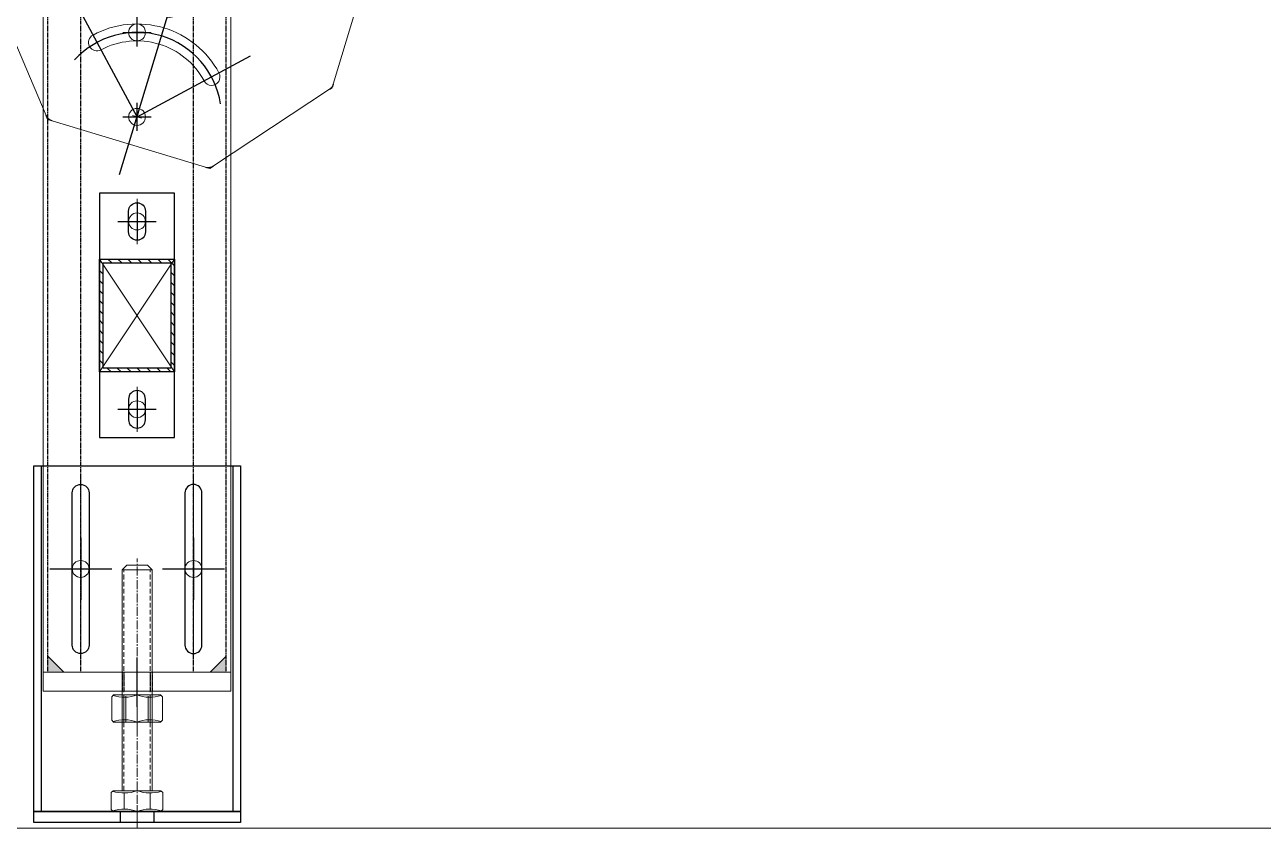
# Model space of a CAD drawing. Header units: millimetres. Extents: x 845401 to 948039, y 511594 to 550263.
# Drawn here: x 908958 to 909618, y 544184 to 544612 of the extents above; entities that cross this region are included whole.
import ezdxf

# ---------------------------------------------------------------- set-up
doc = ezdxf.new("R2010")
doc.units = ezdxf.units.MM
for name, pattern in [('ACAD_ISO02W100', [15, 12, -3]), ('CENTER', [0]), ('CENTER2', [28.575, 19.05, -3.175, 3.175, -3.175]), ('DASHED', [0.75, 0.5, -0.25]), ('HIDDEN', [0.375, 0.25, -0.125])]:
    doc.linetypes.add(name, pattern=pattern)
for name, color, linetype in [('2细线层', 4, 'Continuous'), ('3中心线层', 1, 'CENTER'), ('4虚线层', 6, 'DASHED'), ('5剖面线层', 2, 'Continuous'), ('虚线', 4, 'ACAD_ISO02W100')]:
    doc.layers.add(name, color=color, linetype=linetype)
for name, color, linetype, lineweight in [('A-剖-0.10mm.......SECT-L01', 255, 'Continuous', 18), ('中心线', 1, 'CENTER', 9), ('剖面线', 6, 'Continuous', 15), ('粗实线', 7, 'Continuous', 30), ('细实线', 2, 'Continuous', 18)]:
    doc.layers.add(name, color=color, linetype=linetype, lineweight=lineweight)

# ---------------------------------------------------------------- blocks, each defined once
blk = doc.blocks.new('A$C36980DBC')
for p, q in [((0, 127.1), (190, 127.1)), ((0, 78.91), (0, 127.1)), ((190, 78.91), (190, 127.1)), ((0, 123.1), (190, 123.1)), ((95, 89.6), (95, 94.6)), ((92.5, 92.1), (97.5, 92.1)), ((1.16, 75.71), (48.5, 18.9)), ((188.84, 75.71), (141.5, 18.9)), ((95, 29.6), (95, 34.6)), ((92.5, 32.1), (97.5, 32.1)), ((137.66, 17.1), (52.34, 17.1))]:
    blk.add_line(p, q)
for centre in [(95, 92.1), (95, 32.1)]:
    blk.add_circle(centre, 4.5)
for centre, radius, start, end in [((95, 32.1), 49.5, 45, 135), ((5, 78.91), 5, 180, 219.80557), ((95, 32.1), 40.5, 45, 135), ((185, 78.91), 5, 320.19443, 0), ((63.18, 63.92), 4.5, 135, 315), ((126.82, 63.92), 4.5, 225, 45), ((52.34, 22.1), 5, 219.80557, 270), ((137.66, 22.1), 5, 270, 320.19443)]:
    blk.add_arc(centre, radius, start, end)
at = {"layer": '2细线层'}
for p, q in [((0, 78.91), (0, 77.1)), ((1.16, 75.71), (0, 77.1)), ((188.84, 75.71), (190, 77.1)), ((190, 78.91), (190, 77.1)), ((50, 17.1), (48.5, 18.9)), ((52.34, 17.1), (50, 17.1)), ((137.66, 17.1), (140, 17.1)), ((140, 17.1), (141.5, 18.9))]:
    blk.add_line(p, q, dxfattribs=at)
at = {"layer": '3中心线层'}
for p, q in [((95, 0), (95, 144.32)), ((170, 110.99), (170, 138.46)), ((20, 109.92), (20, 136.84)), ((95, 32.1), (46.54, 80.56)), ((95, 32.1), (143.46, 80.56))]:
    blk.add_line(p, q, dxfattribs=at)
blk.add_arc((95, 32.1), 45, 25.70181, 154.29819, dxfattribs=at)
blk = doc.blocks.new('A$C2E170EB7')
at = {"layer": '中心线'}
for p, q in [((25, 186), (25, 90)), ((85, 186), (85, 90)), ((17.5, 138), (32.5, 138)), ((92.5, 138), (77.5, 138)), ((55, 12), (55, 0))]:
    blk.add_line(p, q, dxfattribs=at)
at = {"layer": '粗实线'}
for p, q in [((4, 193), (4, 9)), ((106, 193), (106, 9))]:
    blk.add_line(p, q, dxfattribs=at)
for points in [[(0, 193), (110, 193), (110, 9), (0, 9)], [(0, 9), (110, 9), (110, 3), (0, 3)]]:
    blk.add_lwpolyline(points, close=True, dxfattribs=at)
for points in [[(25, 183), (25, 183, -0.414214), (29.5, 178.5), (29.5, 97.5, -0.414214), (25, 93), (25, 93, -0.414214), (20.5, 97.5), (20.5, 178.5, -0.414214)], [(85, 183), (85, 183, 0.414214), (80.5, 178.5), (80.5, 97.5, 0.414214), (85, 93), (85, 93, 0.414214), (89.5, 97.5), (89.5, 178.5, 0.414214)]]:
    blk.add_lwpolyline(points, format="xyb", close=True, dxfattribs=at)
at = {"layer": '虚线', "ltscale": 0.5}
for p, q in [((46, 9), (46, 3)), ((64, 9), (64, 3))]:
    blk.add_line(p, q, dxfattribs=at)
blk = doc.blocks.new('ew323')
at = {"color": 2, "linetype": 'HIDDEN', "ltscale": 10}
for p, q in [((-1.46, 60.5), (-1.46, 46)), ((10.54, 60.5), (10.54, 46))]:
    blk.add_line(p, q, dxfattribs=at)
at = {"color": 1, "linetype": 'CENTER2', "ltscale": 0.25}
blk.add_line((4.54, 63.3), (4.54, 41.92), dxfattribs=at)
at = {"color": 2}
for p, q in [((-1.46, 47.25), (-1.46, 59.24)), ((10.54, 47.25), (10.54, 59.24))]:
    blk.add_line(p, q, dxfattribs=at)
blk.add_lwpolyline([(-7.96, 60.5), (17.04, 60.5), (18.04, 59.5), (18.04, 47), (17.04, 46), (-7.96, 46), (-8.96, 47), (-8.96, 59.5)], close=True, dxfattribs=at)
blk.add_lwpolyline([(-2.46, 46), (-2.46, 60.5), (11.54, 60.5), (11.54, 46)], dxfattribs=at)
for centre, start, end in [((-2.26, 78.34), 251.72079, 290.86753), ((11.34, 78.34), 249.13247, 288.27921), ((-2.26, 28.16), 69.13247, 108.27921), ((11.34, 28.16), 71.72079, 110.86753)]:
    blk.add_arc(centre, 19.09, start, end, dxfattribs=at)
blk = doc.blocks.new('A$C7142694E')
at = {"color": 1, "linetype": 'CENTER2', "ltscale": 0.25}
blk.add_line((13.75, 0, 0), (13.75, 137.77, 0), dxfattribs=at)
at = {"color": 2}
for p, q in [((21.75, 131.6, 0), (5.75, 131.6, 0)), ((6.82, 12.87, 0), (6.82, 4.33, 0)), ((20.68, 12.87, 0), (20.68, 4.33, 0))]:
    blk.add_line(p, q, dxfattribs=at)
at = {"color": 2, "linetype": 'HIDDEN', "ltscale": 10}
for p, q in [((6.75, 14.1, 0), (6.75, 131.6, 0)), ((20.75, 14.1, 0), (20.75, 131.6, 0))]:
    blk.add_line(p, q, dxfattribs=at)
at = {"color": 2, "elevation": 0}
for points in [[(21.75, 14.1), (5.75, 14.1), (5.75, 131.6), (8.25, 134.1), (19.25, 134.1), (21.75, 131.6)], [(26.5, 3.1), (1, 3.1), (0, 4.1), (0, 13.1), (1, 14.1), (26.5, 14.1), (27.5, 13.1), (27.5, 4.1)]]:
    blk.add_lwpolyline(points, close=True, dxfattribs=at)
at = {"color": 2}
for centre, start, end in [((6.87, 32.72, 0), 252.01471, 290.27887), ((20.63, 32.72, 0), 249.72113, 287.98529), ((6.87, -15.52, 0), 69.72113, 107.98529), ((20.63, -15.52, 0), 72.01471, 110.27887)]:
    blk.add_arc(centre, 19.85, start, end, dxfattribs=at)
at = {"rotation": 180}
blk.add_blockref('ew323', (18.29, 111.09, 0), dxfattribs=at)
blk = doc.blocks.new('A$C39C60854')
at = {"layer": '剖面线'}
h = blk.add_hatch(dxfattribs=at)
h.set_pattern_fill('ANSI31', color=256, scale=30, style=0)
h.set_pattern_definition([(45, (-776643, 668927.5), (-2.65165043, 2.65165043), [])])
h.paths.add_polyline_path([(0, 40), (0, 0), (60, 0), (60, 40)])
h.paths.add_polyline_path([(58, 38), (58, 2), (2, 2), (2, 38)], flags=16)
at = {"layer": '粗实线'}
for points in [[(0, 40), (60, 40), (60, 0), (0, 0)], [(2, 38), (58, 38), (58, 2), (2, 2)]]:
    blk.add_lwpolyline(points, close=True, dxfattribs=at)
blk = doc.blocks.new('A$C771F760B')
at = {"layer": '中心线'}
for p, q in [((20, 13.5), (20, 26.5)), ((120, 13.5), (120, 26.5)), ((32, 20), (8, 20)), ((108, 20), (132, 20))]:
    blk.add_line(p, q, dxfattribs=at)
at = {"layer": '粗实线', "color": 0}
blk.add_lwpolyline([(5, 40), (5, 0), (135, 0), (135, 40)], close=True, dxfattribs=at)
for points in [[(25.5, 24.5), (14.5, 24.5, 0.414214), (10, 20), (10, 20, 0.414214), (14.5, 15.5), (25.5, 15.5, 0.414214), (30, 20), (30, 20, 0.414214)], [(114.5, 24.5), (125.5, 24.5, -0.414214), (130, 20), (130, 20, -0.414214), (125.5, 15.5), (114.5, 15.5, -0.414214), (110, 20), (110, 20, -0.414214)]]:
    blk.add_lwpolyline(points, format="xyb", close=True, dxfattribs=at)
at = {"layer": '细实线'}
for p, q in [((40, 0), (100, 40)), ((40, 40), (100, 0))]:
    blk.add_line(p, q, dxfattribs=at)
at = {"layer": '粗实线'}
blk.add_blockref('A$C39C60854', (40, 0), dxfattribs=at)
blk = doc.blocks.new('G$CE69F587C')
at = {"linetype": 'ByBlock', "lineweight": -2}
h = blk.add_hatch(color=2, dxfattribs=at)
h.paths.add_polyline_path([(2.5, 4.77), (2.5, -3.73), (11, -3.73)])
h.paths.add_polyline_path([(89, -3.73), (97.5, -3.73), (97.5, 4.77)])
for p, q in [((0, -13.73, 6.49), (0, 361.92, 6.49)), ((100, 361.92, 6.49), (0, 361.92, 6.49)), ((100, -13.73, 6.49), (100, 361.92, 6.49)), ((100, -3.73, 6.49), (0, -3.73, 6.49)), ((100, -13.73, 6.49), (0, -13.73, 6.49))]:
    blk.add_line(p, q)
for centre in [(50, 351.92, 6.49), (50, 336.92, 6.49), (50, 291.92, 6.49), (50, 236.27, 6.49), (50, 136.27, 6.49), (20, 51.27, 6.49), (80, 51.27, 6.49)]:
    blk.add_circle(centre, 4.5)
at = {"layer": '3中心线层'}
for p, q in [((50, 344.42, 6.49), (50, 359.42, 6.49)), ((42.5, 351.92, 6.49), (57.5, 351.92, 6.49)), ((50, 329.42, 6.49), (50, 344.42, 6.49)), ((42.5, 336.92, 6.49), (57.5, 336.92, 6.49)), ((50, 284.42, 6.49), (50, 299.42, 6.49)), ((42.5, 291.92, 6.49), (57.5, 291.92, 6.49)), ((50, 246.47, 6.49), (50, 226.07, 6.49)), ((39.8, 236.27, 6.49), (60.2, 236.27, 6.49)), ((50, 146.47, 6.49), (50, 126.07, 6.49)), ((39.8, 136.27, 6.49), (60.2, 136.27, 6.49)), ((20, 67.77, 6.49), (20, 34.77, 6.49)), ((80, 67.77, 6.49), (80, 34.77, 6.49)), ((3.5, 51.27, 6.49), (36.5, 51.27, 6.49)), ((63.5, 51.27, 6.49), (96.5, 51.27, 6.49)), ((50, -22.1, 6.49), (50, 4.1, 6.49))]:
    blk.add_line(p, q, dxfattribs=at)
at = {"layer": '4虚线层'}
for p, q in [((2.5, -3.73, 6.49), (2.5, 361.92, 6.49)), ((20, -3.73, 6.49), (20, 361.92, 6.49)), ((80, -3.73, 6.49), (80, 361.92, 6.49)), ((97.5, -3.73, 6.49), (97.5, 361.92, 6.49)), ((42, -3.73, 6.49), (42, -13.73, 6.49)), ((43, -3.73, 6.49), (43, -13.73, 6.49)), ((57, -3.73, 6.49), (57, -13.73, 6.49)), ((58, -3.73, 6.49), (58, -13.73, 6.49))]:
    blk.add_line(p, q, dxfattribs=at)
at = {"layer": '5剖面线层'}
for p, q in [((11, -3.73, 6.49), (2.5, 4.77, 6.49)), ((89, -3.73, 6.49), (97.5, 4.77, 6.49))]:
    blk.add_line(p, q, dxfattribs=at)
blk = doc.blocks.new('A$C971b1a5d')
at = {"color": 0, "linetype": 'ByBlock', "lineweight": -2, "rotation": 343.2427861614689}
blk.add_blockref('A$C36980DBC', (692.15, 375.33, 0), dxfattribs=at)
blk.add_blockref('G$CE69F587C', (742.37, 86.76, -6.49))
at = {"color": 0, "linetype": 'ByBlock', "lineweight": -2}
for name, p in [('A$C2E170EB7', (737.37, 0, 0)), ('A$C7142694E', (778.62, 5.9, 0))]:
    blk.add_blockref(name, p, dxfattribs=at)
at = {"layer": '粗实线', "rotation": 90}
blk.add_blockref('A$C771F760B', (812.37, 203, 0), dxfattribs=at)

msp = doc.modelspace()

# ---------------------------------------------------------------- linework, layer by layer
at = {"layer": 'A-剖-0.10mm.......SECT-L01', "color": 6}
msp.add_line((894760.27, 544183.82, -0.13), (934283.3, 544183.82, -0.13), dxfattribs=at)

# ---------------------------------------------------------------- block references
at = {"layer": 'A-剖-0.10mm.......SECT-L01'}
msp.add_blockref('A$C971b1a5d', (908225.82, 544183.81, -0.75), dxfattribs=at)

doc.saveas('drawing.dxf')
